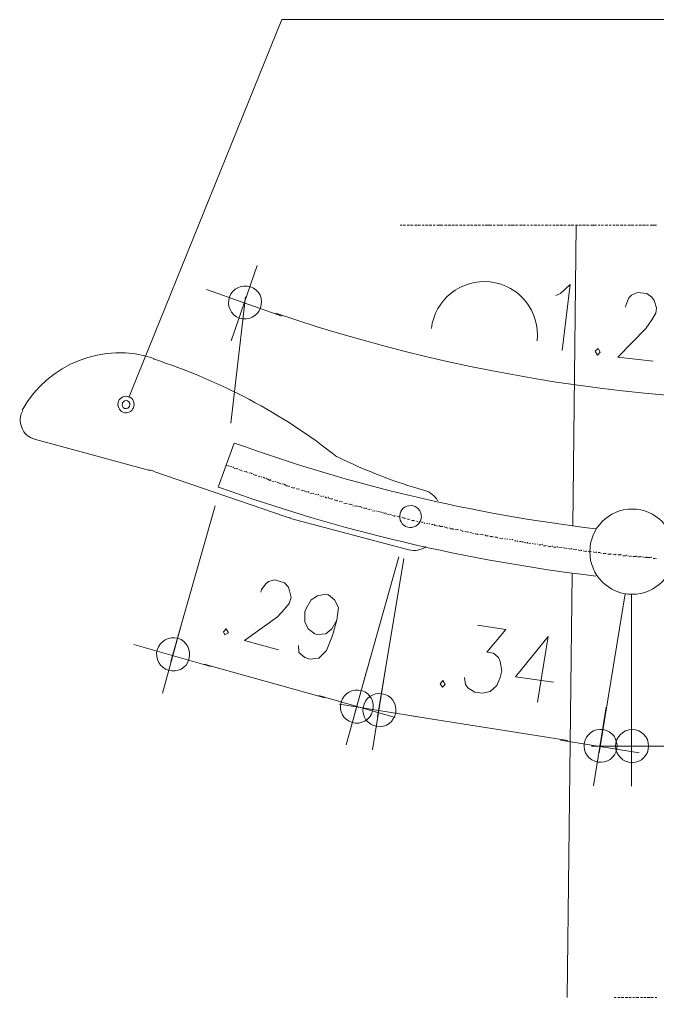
# Model space of a CAD drawing. Header units: millimetres. Extents: x 2928 to 3112, y 1220 to 1280.
# Drawn here: x 3033.287 to 3035.206, y 1261.775 to 1264.716 of the extents above; entities that cross this region are included whole.
import ezdxf

# ---------------------------------------------------------------- set-up
doc = ezdxf.new("R2010")
doc.units = ezdxf.units.MM

msp = doc.modelspace()

# ---------------------------------------------------------------- linework, layer by layer
at = {"color": 253, "linetype": 'Continuous', "lineweight": 5, "true_color": 0x9a9a9a}
for points in [[(3033.6163, 1263.57974), (3033.62623, 1263.60455), (3034.07611, 1264.71603), (3037.657, 1264.71603)], [(3033.92229, 1263.502), (3033.96695, 1263.88242), (3033.96695, 1263.88242)], [(3033.87598, 1263.2539), (3033.74201, 1262.78582), (3033.74201, 1262.78582)], [(3034.42841, 1263.10008), (3034.29609, 1262.63035), (3034.29609, 1262.63035)], [(3034.4433, 1263.09512), (3034.36391, 1262.61877), (3034.36391, 1262.61877)], [(3035.1082, 1262.98926), (3035.03046, 1262.51126), (3035.03046, 1262.51126)], [(3035.12805, 1262.98761), (3035.12805, 1262.51126), (3035.12805, 1262.51126)], [(3034.20512, 1262.67666), (3033.8429, 1262.77755), (3033.8429, 1262.77755)], [(3034.46645, 1262.62208), (3034.93619, 1262.54765), (3034.93619, 1262.54765)]]:
    msp.add_lwpolyline(points, dxfattribs=at)
at = {"color": 252, "linetype": 'Continuous', "lineweight": 13, "true_color": 0x989898}
for points in [[(3034.43172, 1264.09744), (3034.43668, 1264.09744), (3034.43668, 1264.09744)], [(3034.43999, 1264.09744), (3034.44826, 1264.09744), (3034.44826, 1264.09744)], [(3034.45322, 1264.09744), (3034.45984, 1264.09744), (3034.45984, 1264.09744)], [(3034.46315, 1264.09744), (3034.46976, 1264.09744), (3034.46976, 1264.09744)], [(3034.47472, 1264.09744), (3034.48299, 1264.09744), (3034.48299, 1264.09744)], [(3034.48465, 1264.09744), (3034.49292, 1264.09744), (3034.49292, 1264.09744)], [(3034.49788, 1264.09744), (3034.5045, 1264.09744), (3034.5045, 1264.09744)], [(3034.5078, 1264.09744), (3034.51607, 1264.09744), (3034.51607, 1264.09744)], [(3034.51938, 1264.09744), (3034.52765, 1264.09744), (3034.52765, 1264.09744)], [(3034.53096, 1264.09744), (3034.53758, 1264.09744), (3034.53758, 1264.09744)], [(3034.54254, 1264.09744), (3034.55081, 1264.09744), (3034.55081, 1264.09744)], [(3034.55246, 1264.09744), (3034.56073, 1264.09744), (3034.56073, 1264.09744)], [(3034.56569, 1264.09744), (3034.57231, 1264.09744), (3034.57231, 1264.09744)], [(3034.57562, 1264.09744), (3034.58389, 1264.09744), (3034.58389, 1264.09744)], [(3034.58719, 1264.09744), (3034.59546, 1264.09744), (3034.59546, 1264.09744)], [(3034.59877, 1264.09744), (3034.60539, 1264.09744), (3034.60539, 1264.09744)], [(3034.61035, 1264.09744), (3034.61697, 1264.09744), (3034.61697, 1264.09744)], [(3034.62027, 1264.09744), (3034.62854, 1264.09744), (3034.62854, 1264.09744)], [(3034.63351, 1264.09744), (3034.64012, 1264.09744), (3034.64012, 1264.09744)], [(3034.64343, 1264.09744), (3034.65005, 1264.09744), (3034.65005, 1264.09744)], [(3034.65501, 1264.09744), (3034.66328, 1264.09744), (3034.66328, 1264.09744)], [(3034.66659, 1264.09744), (3034.6732, 1264.09744), (3034.6732, 1264.09744)], [(3034.67816, 1264.09744), (3034.68478, 1264.09744), (3034.68478, 1264.09744)], [(3034.68809, 1264.09744), (3034.69636, 1264.09744), (3034.69636, 1264.09744)], [(3034.69801, 1264.09744), (3034.70794, 1264.09744), (3034.70794, 1264.09744)], [(3034.71124, 1264.09744), (3034.71786, 1264.09744), (3034.71786, 1264.09744)], [(3034.72282, 1264.09744), (3034.73109, 1264.09744), (3034.73109, 1264.09744)], [(3034.73275, 1264.09744), (3034.74102, 1264.09744), (3034.74102, 1264.09744)], [(3034.74598, 1264.09744), (3034.75094, 1264.09744), (3034.75094, 1264.09744)], [(3034.7559, 1264.09744), (3034.76417, 1264.09744), (3034.76417, 1264.09744)], [(3034.76583, 1264.09744), (3034.77575, 1264.09744), (3034.77575, 1264.09744)], [(3034.77906, 1264.09744), (3034.78567, 1264.09744), (3034.78567, 1264.09744)], [(3034.79064, 1264.09744), (3034.79891, 1264.09744), (3034.79891, 1264.09744)], [(3034.80056, 1264.09744), (3034.80883, 1264.09744), (3034.80883, 1264.09744)], [(3034.81379, 1264.09744), (3034.81875, 1264.09744), (3034.81875, 1264.09744)], [(3034.82372, 1264.09744), (3034.83033, 1264.09744), (3034.83033, 1264.09744)], [(3034.83364, 1264.09744), (3034.84356, 1264.09744), (3034.84356, 1264.09744)], [(3034.84687, 1264.09744), (3034.85349, 1264.09744), (3034.85349, 1264.09744)], [(3034.85679, 1264.09744), (3034.86341, 1264.09744), (3034.86341, 1264.09744)], [(3034.86837, 1264.09744), (3034.87664, 1264.09744), (3034.87664, 1264.09744)], [(3034.8816, 1264.09744), (3034.88657, 1264.09744), (3034.88657, 1264.09744)], [(3034.89153, 1264.09744), (3034.89814, 1264.09744), (3034.89814, 1264.09744)], [(3034.90145, 1264.09744), (3034.90972, 1264.09744), (3034.90972, 1264.09744)], [(3034.91303, 1264.09744), (3034.9213, 1264.09744), (3034.9213, 1264.09744)], [(3034.92461, 1264.09744), (3034.93122, 1264.09744), (3034.93122, 1264.09744)], [(3034.93619, 1264.09744), (3034.94446, 1264.09744), (3034.94446, 1264.09744)], [(3034.94611, 1264.09744), (3034.95438, 1264.09744), (3034.95438, 1264.09744)], [(3034.95934, 1264.09744), (3034.96596, 1264.09744), (3034.96596, 1264.09744)], [(3034.96927, 1264.09744), (3034.97754, 1264.09744), (3034.97754, 1264.09744)], [(3034.98084, 1264.09744), (3034.98911, 1264.09744), (3034.98911, 1264.09744)], [(3034.99242, 1264.09744), (3034.99904, 1264.09744), (3034.99904, 1264.09744)], [(3035.004, 1264.09744), (3035.01227, 1264.09744), (3035.01227, 1264.09744)], [(3035.01392, 1264.09744), (3035.02219, 1264.09744), (3035.02219, 1264.09744)], [(3035.02716, 1264.09744), (3035.03377, 1264.09744), (3035.03377, 1264.09744)], [(3035.03708, 1264.09744), (3035.0437, 1264.09744), (3035.0437, 1264.09744)], [(3035.04866, 1264.09744), (3035.05693, 1264.09744), (3035.05693, 1264.09744)], [(3035.06024, 1264.09744), (3035.06685, 1264.09744), (3035.06685, 1264.09744)], [(3035.07181, 1264.09744), (3035.07843, 1264.09744), (3035.07843, 1264.09744)], [(3035.08174, 1264.09744), (3035.09001, 1264.09744), (3035.09001, 1264.09744)], [(3035.09332, 1264.09744), (3035.10159, 1264.09744), (3035.10159, 1264.09744)], [(3035.10489, 1264.09744), (3035.11151, 1264.09744), (3035.11151, 1264.09744)], [(3035.11647, 1264.09744), (3035.12474, 1264.09744), (3035.12474, 1264.09744)], [(3035.1264, 1264.09744), (3035.13467, 1264.09744), (3035.13467, 1264.09744)], [(3035.13963, 1264.09744), (3035.14624, 1264.09744), (3035.14624, 1264.09744)], [(3035.14955, 1264.09744), (3035.15782, 1264.09744), (3035.15782, 1264.09744)], [(3035.16113, 1264.09744), (3035.1694, 1264.09744), (3035.1694, 1264.09744)], [(3035.17271, 1264.09744), (3035.17932, 1264.09744), (3035.17932, 1264.09744)], [(3035.18428, 1264.09744), (3035.19255, 1264.09744), (3035.19255, 1264.09744)], [(3035.19421, 1264.09744), (3035.20248, 1264.09744), (3035.20248, 1264.09744)], [(3033.90906, 1263.37464), (3033.91071, 1263.37464), (3033.91071, 1263.37464)], [(3033.91568, 1263.37299), (3033.91402, 1263.37464), (3033.91402, 1263.37464)], [(3033.91898, 1263.37299), (3033.9256, 1263.37133), (3033.9256, 1263.37133)], [(3033.93056, 1263.36803), (3033.92891, 1263.37133), (3033.92891, 1263.37133)], [(3033.93222, 1263.36637), (3033.94049, 1263.36472), (3033.94049, 1263.36472)], [(3033.94379, 1263.36472), (3033.94049, 1263.36637), (3033.94049, 1263.36637)], [(3033.9471, 1263.36306), (3033.95372, 1263.35976), (3033.95372, 1263.35976)], [(3033.95703, 1263.3581), (3033.95537, 1263.35976), (3033.95537, 1263.35976)], [(3033.96199, 1263.3581), (3033.9686, 1263.35645), (3033.9686, 1263.35645)], [(3033.97191, 1263.35314), (3033.97026, 1263.35645), (3033.97026, 1263.35645)], [(3033.97687, 1263.35314), (3033.98349, 1263.35149), (3033.98349, 1263.35149)], [(3033.9868, 1263.34983), (3033.98514, 1263.35149), (3033.98514, 1263.35149)], [(3033.99011, 1263.34818), (3033.99838, 1263.34487), (3033.99838, 1263.34487)], [(3034.00003, 1263.34487), (3033.99838, 1263.34652), (3033.99838, 1263.34652)], [(3034.00499, 1263.34322), (3034.00995, 1263.34156), (3034.00995, 1263.34156)], [(3034.01491, 1263.33991), (3034.01326, 1263.34156), (3034.01326, 1263.34156)], [(3034.01988, 1263.33991), (3034.02484, 1263.3366), (3034.02484, 1263.3366)], [(3034.0298, 1263.33495), (3034.02815, 1263.3366), (3034.02815, 1263.3366)], [(3034.03145, 1263.33495), (3034.03972, 1263.32999), (3034.03972, 1263.32999)], [(3034.04303, 1263.32999), (3034.04138, 1263.33329), (3034.04138, 1263.33329)], [(3034.04634, 1263.32833), (3034.05296, 1263.32668), (3034.05296, 1263.32668)], [(3034.05792, 1263.32668), (3034.05626, 1263.32833), (3034.05626, 1263.32833)], [(3034.06123, 1263.32502), (3034.06784, 1263.32172), (3034.06784, 1263.32172)], [(3034.0728, 1263.32006), (3034.0695, 1263.32172), (3034.0695, 1263.32172)], [(3034.07611, 1263.32006), (3034.08273, 1263.31841), (3034.08273, 1263.31841)], [(3034.08769, 1263.3151), (3034.08438, 1263.31841), (3034.08438, 1263.31841)], [(3034.08934, 1263.31345), (3034.09265, 1263.31345), (3034.09761, 1263.31179)], [(3034.09927, 1263.31179), (3034.09761, 1263.31345), (3034.09761, 1263.31345)], [(3034.10423, 1263.31014), (3034.11085, 1263.30683), (3034.11085, 1263.30683)], [(3034.11415, 1263.30683), (3034.1125, 1263.30848), (3034.1125, 1263.30848)], [(3034.11912, 1263.30518), (3034.12573, 1263.30352), (3034.12573, 1263.30352)], [(3034.12904, 1263.30352), (3034.12739, 1263.30518), (3034.12739, 1263.30518)], [(3034.134, 1263.30021), (3034.14062, 1263.29856), (3034.14062, 1263.29856)], [(3034.14393, 1263.29856), (3034.14227, 1263.30021), (3034.14227, 1263.30021)], [(3034.14558, 1263.29691), (3034.1555, 1263.29525), (3034.1555, 1263.29525)], [(3034.15716, 1263.29525), (3034.1555, 1263.29691), (3034.1555, 1263.29691)], [(3034.16047, 1263.29194), (3034.16874, 1263.29029), (3034.16874, 1263.29029)], [(3034.17204, 1263.29029), (3034.17039, 1263.29194), (3034.17039, 1263.29194)], [(3034.17535, 1263.28864), (3034.18197, 1263.28698), (3034.18197, 1263.28698)], [(3034.18693, 1263.28698), (3034.18528, 1263.28864), (3034.18528, 1263.28864)], [(3034.19024, 1263.28367), (3034.19685, 1263.28202), (3034.19685, 1263.28202)], [(3034.20182, 1263.28202), (3034.20016, 1263.28367), (3034.20016, 1263.28367)], [(3034.20512, 1263.28037), (3034.21174, 1263.27706), (3034.21174, 1263.27706)], [(3034.2167, 1263.27706), (3034.21505, 1263.28037), (3034.21505, 1263.28037)], [(3034.21836, 1263.2754), (3034.22663, 1263.27375), (3034.22663, 1263.27375)], [(3034.22828, 1263.27375), (3034.22663, 1263.2754), (3034.22663, 1263.2754)], [(3034.23324, 1263.2721), (3034.24151, 1263.26879), (3034.24151, 1263.26879)], [(3034.24317, 1263.26879), (3034.24151, 1263.27044), (3034.24151, 1263.27044)], [(3034.24813, 1263.26713), (3034.25474, 1263.26548), (3034.25474, 1263.26548)], [(3034.25805, 1263.26548), (3034.2564, 1263.26713), (3034.2564, 1263.26713)], [(3034.26301, 1263.26217), (3034.26963, 1263.26052), (3034.26963, 1263.26052)], [(3034.27294, 1263.26052), (3034.27128, 1263.26217), (3034.27128, 1263.26217)], [(3034.2779, 1263.25886), (3034.27955, 1263.25886), (3034.28451, 1263.25721)], [(3034.28782, 1263.25721), (3034.28617, 1263.25886), (3034.28617, 1263.25886)], [(3034.28948, 1263.2539), (3034.2994, 1263.25225), (3034.2994, 1263.25225)], [(3034.30271, 1263.25225), (3034.30105, 1263.2539), (3034.30105, 1263.2539)], [(3034.30436, 1263.25225), (3034.31429, 1263.25059), (3034.31429, 1263.25059)], [(3034.31594, 1263.24729), (3034.31429, 1263.25059), (3034.31429, 1263.25059)], [(3034.31925, 1263.24729), (3034.32752, 1263.24563), (3034.32752, 1263.24563)], [(3034.33083, 1263.24563), (3034.32917, 1263.24729), (3034.32917, 1263.24729)], [(3034.33413, 1263.24398), (3034.34075, 1263.24232), (3034.34075, 1263.24232)], [(3034.34571, 1263.24232), (3034.34406, 1263.24398), (3034.34406, 1263.24398)], [(3034.34902, 1263.23902), (3034.35564, 1263.23736), (3034.35564, 1263.23736)], [(3034.3606, 1263.23736), (3034.35894, 1263.23902), (3034.35894, 1263.23902)], [(3034.36391, 1263.23736), (3034.37052, 1263.23571), (3034.37052, 1263.23571)], [(3034.37548, 1263.23405), (3034.37383, 1263.23571), (3034.37383, 1263.23571)], [(3034.37879, 1263.23405), (3034.38541, 1263.23075), (3034.38541, 1263.23075)], [(3034.39037, 1263.23075), (3034.38706, 1263.2324), (3034.38706, 1263.2324)], [(3034.39202, 1263.22909), (3034.40029, 1263.22744), (3034.40029, 1263.22744)], [(3034.40526, 1263.22744), (3034.40195, 1263.22909), (3034.40195, 1263.22909)], [(3034.40691, 1263.22413), (3034.41518, 1263.22248), (3034.41518, 1263.22248)], [(3034.41683, 1263.22248), (3034.41518, 1263.22413), (3034.41518, 1263.22413)], [(3034.4218, 1263.22248), (3034.43007, 1263.22082), (3034.43007, 1263.22082)], [(3034.43172, 1263.21917), (3034.43007, 1263.22082), (3034.43007, 1263.22082)], [(3034.43668, 1263.21917), (3034.44495, 1263.21586), (3034.44495, 1263.21586)], [(3034.44661, 1263.21586), (3034.44495, 1263.21751), (3034.44495, 1263.21751)], [(3034.45157, 1263.21421), (3034.45818, 1263.21255), (3034.45818, 1263.21255)], [(3034.46149, 1263.21255), (3034.45984, 1263.21421), (3034.45984, 1263.21421)], [(3034.46645, 1263.20924), (3034.46811, 1263.20924), (3034.47307, 1263.20924)], [(3034.47638, 1263.20759), (3034.47472, 1263.20924), (3034.47472, 1263.20924)], [(3034.48134, 1263.20759), (3034.4863, 1263.20594), (3034.4863, 1263.20594)], [(3034.49126, 1263.20594), (3034.48961, 1263.20759), (3034.48961, 1263.20759)], [(3034.49623, 1263.20428), (3034.50119, 1263.20428), (3034.50119, 1263.20428)], [(3034.50615, 1263.20097), (3034.5045, 1263.20263), (3034.5045, 1263.20263)], [(3034.51111, 1263.20097), (3034.51607, 1263.19932), (3034.51607, 1263.19932)], [(3034.52104, 1263.19932), (3034.51938, 1263.20097), (3034.51938, 1263.20097)], [(3034.526, 1263.19767), (3034.53096, 1263.19767), (3034.53096, 1263.19767)], [(3034.53592, 1263.19436), (3034.53427, 1263.19767), (3034.53427, 1263.19767)], [(3034.53758, 1263.19436), (3034.54585, 1263.1927), (3034.54585, 1263.1927)], [(3034.55081, 1263.1927), (3034.54915, 1263.19436), (3034.54915, 1263.19436)], [(3034.55246, 1263.19105), (3034.56073, 1263.19105), (3034.56073, 1263.19105)], [(3034.56569, 1263.1894), (3034.56404, 1263.19105), (3034.56404, 1263.19105)], [(3034.56735, 1263.1894), (3034.57562, 1263.18609), (3034.57562, 1263.18609)], [(3034.58058, 1263.18609), (3034.57892, 1263.18774), (3034.57892, 1263.18774)], [(3034.58223, 1263.18443), (3034.5905, 1263.18443), (3034.5905, 1263.18443)], [(3034.59216, 1263.18278), (3034.5905, 1263.18443), (3034.5905, 1263.18443)], [(3034.59712, 1263.18278), (3034.60539, 1263.18113), (3034.60539, 1263.18113)], [(3034.60704, 1263.18113), (3034.60539, 1263.18278), (3034.60539, 1263.18278)], [(3034.612, 1263.18113), (3034.62027, 1263.17782), (3034.62027, 1263.17782)], [(3034.62193, 1263.17616), (3034.62027, 1263.17782), (3034.62027, 1263.17782)], [(3034.62689, 1263.17616), (3034.63516, 1263.17451), (3034.63516, 1263.17451)], [(3034.63681, 1263.17451), (3034.63516, 1263.17616), (3034.63516, 1263.17616)], [(3034.64178, 1263.17451), (3034.64839, 1263.1712), (3034.64839, 1263.1712)], [(3034.6517, 1263.16955), (3034.65005, 1263.1712), (3034.65005, 1263.1712)], [(3034.65666, 1263.16955), (3034.65997, 1263.16955), (3034.66328, 1263.16789)], [(3034.66659, 1263.16789), (3034.66493, 1263.16955), (3034.66493, 1263.16955)], [(3034.67155, 1263.16789), (3034.67816, 1263.16624), (3034.67816, 1263.16624)], [(3034.68147, 1263.16624), (3034.67982, 1263.16789), (3034.67982, 1263.16789)], [(3034.68643, 1263.16624), (3034.69305, 1263.16293), (3034.69305, 1263.16293)], [(3034.69636, 1263.16293), (3034.6947, 1263.16459), (3034.6947, 1263.16459)], [(3034.70132, 1263.16128), (3034.70794, 1263.16128), (3034.70794, 1263.16128)], [(3034.71124, 1263.15962), (3034.70959, 1263.16128), (3034.70959, 1263.16128)], [(3034.71621, 1263.15962), (3034.72282, 1263.15962), (3034.72282, 1263.15962)], [(3034.72613, 1263.15632), (3034.72448, 1263.15962), (3034.72448, 1263.15962)], [(3034.73109, 1263.15632), (3034.73771, 1263.15466), (3034.73771, 1263.15466)], [(3034.74102, 1263.15466), (3034.73936, 1263.15632), (3034.73936, 1263.15632)], [(3034.74598, 1263.15466), (3034.75094, 1263.15301), (3034.75094, 1263.15301)], [(3034.7559, 1263.15301), (3034.75425, 1263.15466), (3034.75425, 1263.15466)], [(3034.76086, 1263.15301), (3034.76583, 1263.15135), (3034.76583, 1263.15135)], [(3034.77079, 1263.15135), (3034.76913, 1263.15301), (3034.76913, 1263.15301)], [(3034.77575, 1263.14805), (3034.78071, 1263.14805), (3034.78071, 1263.14805)], [(3034.78567, 1263.14639), (3034.78402, 1263.14805), (3034.78402, 1263.14805)], [(3034.79064, 1263.14639), (3034.7956, 1263.14639), (3034.7956, 1263.14639)], [(3034.80056, 1263.14474), (3034.79891, 1263.14639), (3034.79891, 1263.14639)], [(3034.80387, 1263.14474), (3034.81048, 1263.14143), (3034.81048, 1263.14143)], [(3034.81545, 1263.14143), (3034.81379, 1263.14474), (3034.81379, 1263.14474)], [(3034.81875, 1263.14143), (3034.82537, 1263.13978), (3034.82537, 1263.13978)], [(3034.83033, 1263.13978), (3034.82868, 1263.14143), (3034.82868, 1263.14143)], [(3034.83364, 1263.13978), (3034.84026, 1263.13812), (3034.84026, 1263.13812)], [(3034.84522, 1263.13812), (3034.84356, 1263.13978), (3034.84356, 1263.13978)], [(3034.84853, 1263.13647), (3034.85183, 1263.13647), (3034.85514, 1263.13647)], [(3034.8601, 1263.13647), (3034.85845, 1263.13812), (3034.85845, 1263.13812)], [(3034.86341, 1263.13316), (3034.87003, 1263.13316), (3034.87003, 1263.13316)], [(3034.87499, 1263.13316), (3034.87333, 1263.13481), (3034.87333, 1263.13481)], [(3034.8783, 1263.13151), (3034.88491, 1263.13151), (3034.88491, 1263.13151)], [(3034.88987, 1263.13151), (3034.88822, 1263.13316), (3034.88822, 1263.13316)], [(3034.89318, 1263.12985), (3034.8998, 1263.12985), (3034.8998, 1263.12985)], [(3034.90476, 1263.12985), (3034.90311, 1263.13151), (3034.90311, 1263.13151)], [(3034.90807, 1263.12985), (3034.91468, 1263.1282), (3034.91468, 1263.1282)], [(3034.91965, 1263.1282), (3034.91634, 1263.12985), (3034.91634, 1263.12985)], [(3034.92295, 1263.1282), (3034.92957, 1263.12489), (3034.92957, 1263.12489)], [(3034.93453, 1263.12489), (3034.93122, 1263.12654), (3034.93122, 1263.12654)], [(3034.93784, 1263.12489), (3034.94446, 1263.12324), (3034.94446, 1263.12324)], [(3034.94942, 1263.12324), (3034.94611, 1263.12489), (3034.94611, 1263.12489)], [(3034.95273, 1263.12324), (3034.95934, 1263.12158), (3034.95934, 1263.12158)], [(3034.96265, 1263.12158), (3034.961, 1263.12324), (3034.961, 1263.12324)], [(3034.96761, 1263.12158), (3034.97423, 1263.11827), (3034.97423, 1263.11827)], [(3034.97754, 1263.11827), (3034.97588, 1263.12158), (3034.97588, 1263.12158)], [(3034.9825, 1263.11827), (3034.98911, 1263.11662), (3034.98911, 1263.11662)], [(3034.99242, 1263.11662), (3034.99077, 1263.11827), (3034.99077, 1263.11827)], [(3034.99738, 1263.11662), (3035.004, 1263.11497), (3035.004, 1263.11497)], [(3035.00731, 1263.11497), (3035.00565, 1263.11662), (3035.00565, 1263.11662)], [(3035.01227, 1263.11497), (3035.01889, 1263.11331), (3035.01889, 1263.11331)], [(3035.02219, 1263.11331), (3035.02054, 1263.11497), (3035.02054, 1263.11497)], [(3035.02716, 1263.11331), (3035.03377, 1263.11331), (3035.03377, 1263.11331)], [(3035.03708, 1263.11), (3035.03543, 1263.11166), (3035.03543, 1263.11166)], [(3035.04204, 1263.11), (3035.04535, 1263.11), (3035.05031, 1263.11)], [(3035.05197, 1263.11), (3035.05031, 1263.11166), (3035.05031, 1263.11166)], [(3035.05693, 1263.10835), (3035.0652, 1263.10835), (3035.0652, 1263.10835)], [(3035.06685, 1263.10835), (3035.0652, 1263.11), (3035.0652, 1263.11)], [(3035.07181, 1263.10835), (3035.08008, 1263.1067), (3035.08008, 1263.1067)], [(3035.08174, 1263.1067), (3035.08008, 1263.10835), (3035.08008, 1263.10835)], [(3035.0867, 1263.1067), (3035.09497, 1263.1067), (3035.09497, 1263.1067)], [(3035.09662, 1263.1067), (3035.09497, 1263.10835), (3035.09497, 1263.10835)], [(3035.10159, 1263.10339), (3035.10986, 1263.10339), (3035.10986, 1263.10339)], [(3035.11316, 1263.10339), (3035.11151, 1263.1067), (3035.11151, 1263.1067)], [(3035.11647, 1263.10339), (3035.12474, 1263.10173), (3035.12474, 1263.10173)], [(3035.12805, 1263.10173), (3035.1264, 1263.10339), (3035.1264, 1263.10339)], [(3035.13136, 1263.10173), (3035.13963, 1263.10173), (3035.13963, 1263.10173)], [(3035.14293, 1263.10173), (3035.14128, 1263.10339), (3035.14128, 1263.10339)], [(3035.14624, 1263.10008), (3035.15451, 1263.10008), (3035.15451, 1263.10008)], [(3035.15782, 1263.10008), (3035.15617, 1263.10173), (3035.15617, 1263.10173)], [(3035.16113, 1263.10008), (3035.1694, 1263.09843), (3035.1694, 1263.09843)], [(3035.17271, 1263.09843), (3035.17105, 1263.10008), (3035.17105, 1263.10008)], [(3035.18759, 1263.09843), (3035.18594, 1263.10008), (3035.18594, 1263.10008)], [(3035.17436, 1263.09843), (3035.18428, 1263.09843), (3035.18428, 1263.09843)], [(3035.19255, 1263.09512), (3035.19917, 1263.09512), (3035.19917, 1263.09512)], [(3035.20248, 1263.09512), (3035.20082, 1263.09677), (3035.20082, 1263.09677)], [(3035.07512, 1261.77524), (3035.08174, 1261.77524), (3035.08174, 1261.77524)], [(3035.0867, 1261.77524), (3035.09332, 1261.77524), (3035.09332, 1261.77524)], [(3035.09662, 1261.77524), (3035.10489, 1261.77524), (3035.10489, 1261.77524)], [(3035.1082, 1261.77524), (3035.11647, 1261.77524), (3035.11647, 1261.77524)], [(3035.11978, 1261.77524), (3035.1264, 1261.77524), (3035.1264, 1261.77524)], [(3035.13136, 1261.77524), (3035.13632, 1261.77524), (3035.13632, 1261.77524)], [(3035.14128, 1261.77524), (3035.14955, 1261.77524), (3035.14955, 1261.77524)], [(3035.15451, 1261.77524), (3035.16113, 1261.77524), (3035.16113, 1261.77524)], [(3035.16444, 1261.77524), (3035.17105, 1261.77524), (3035.17105, 1261.77524)], [(3035.17436, 1261.77524), (3035.18428, 1261.77524), (3035.18428, 1261.77524)], [(3035.18594, 1261.77524), (3035.19421, 1261.77524), (3035.19421, 1261.77524)], [(3035.19917, 1261.77524), (3035.20413, 1261.77524), (3035.20413, 1261.77524)]]:
    msp.add_lwpolyline(points, dxfattribs=at)
at = {"color": 7, "linetype": 'Continuous', "lineweight": 5, "true_color": 0x000007}
for points in [[(3034.961, 1264.09744), (3034.95107, 1263.1927), (3034.95107, 1263.1927)], [(3033.33182, 1263.45403), (3033.67916, 1263.35976), (3033.67916, 1263.35976)], [(3033.93222, 1263.44246), (3033.88425, 1263.31014), (3033.88425, 1263.31014)], [(3033.69073, 1263.35645), (3034.08934, 1263.22082), (3034.08934, 1263.22082)], [(3034.10258, 1263.21586), (3034.45818, 1263.12158), (3034.45818, 1263.12158)], [(3034.94942, 1263.05046), (3034.93453, 1261.77524), (3034.93453, 1261.77524)]]:
    msp.add_lwpolyline(points, dxfattribs=at)
at = {"color": 7, "linetype": 'Continuous', "lineweight": 20, "true_color": 0x000007}
for points in [[(3033.92395, 1263.7501), (3034.00168, 1263.97669), (3034.00168, 1263.97669)], [(3034.07611, 1263.82453), (3033.84952, 1263.90392), (3033.84952, 1263.90392)], [(3034.8998, 1263.88573), (3034.91468, 1263.89234), (3034.9428, 1263.9188), (3034.91965, 1263.72033)], [(3035.10986, 1263.85099), (3035.11151, 1263.85926), (3035.11978, 1263.87911), (3035.12805, 1263.88738), (3035.14624, 1263.89565), (3035.17436, 1263.89234), (3035.18925, 1263.88076), (3035.19586, 1263.87084), (3035.20248, 1263.84934), (3035.20082, 1263.8328), (3035.18925, 1263.81295), (3035.17105, 1263.78649), (3035.0867, 1263.70048), (3035.19255, 1263.6889)], [(3034.01326, 1262.99423), (3034.01491, 1263.0025), (3034.02815, 1263.01904), (3034.03642, 1263.02565), (3034.05461, 1263.03061), (3034.08438, 1263.02234), (3034.09596, 1263.00911), (3034.09927, 1262.99753), (3034.10423, 1262.97769), (3034.09761, 1262.95949), (3034.08438, 1262.94295), (3034.06288, 1262.9198), (3033.96364, 1262.84867), (3034.06619, 1262.82056)], [(3034.24151, 1262.90987), (3034.22663, 1262.88341), (3034.20843, 1262.86852), (3034.18197, 1262.86687), (3034.17535, 1262.86852), (3034.1555, 1262.88341), (3034.14558, 1262.90491), (3034.14558, 1262.93468), (3034.14889, 1262.94461), (3034.16377, 1262.97107), (3034.18362, 1262.98265), (3034.20843, 1262.98761), (3034.2167, 1262.98596), (3034.2349, 1262.97107), (3034.24647, 1262.94791), (3034.24151, 1262.90987), (3034.22828, 1262.86356), (3034.21009, 1262.8189), (3034.18693, 1262.79575), (3034.16047, 1262.79244), (3034.14558, 1262.7974), (3034.12739, 1262.81229), (3034.12573, 1262.83379)], [(3033.7172, 1262.68989), (3033.78005, 1262.9198), (3033.78005, 1262.9198)], [(3034.66493, 1262.89499), (3034.74929, 1262.88175), (3034.69305, 1262.81394), (3034.7129, 1262.81063), (3034.72778, 1262.7974), (3034.73275, 1262.78582), (3034.73771, 1262.75771), (3034.73275, 1262.73786), (3034.72282, 1262.71305), (3034.70297, 1262.69485), (3034.67982, 1262.68989), (3034.65666, 1262.6932), (3034.63516, 1262.70643), (3034.62854, 1262.71636), (3034.62524, 1262.73786)], [(3033.86275, 1262.77094), (3033.63119, 1262.8371), (3033.63119, 1262.8371)], [(3034.84522, 1262.66343), (3034.87664, 1262.86025), (3034.77906, 1262.73951), (3034.89318, 1262.72297)], [(3034.33413, 1262.76598), (3034.26963, 1262.53442), (3034.26963, 1262.53442)], [(3034.34902, 1262.51953), (3034.38706, 1262.75771), (3034.38706, 1262.75771)], [(3034.18693, 1262.68328), (3034.41683, 1262.61712), (3034.41683, 1262.61712)], [(3034.4863, 1262.61877), (3034.24978, 1262.65681), (3034.24978, 1262.65681)], [(3035.05197, 1262.64854), (3035.01392, 1262.41202), (3035.01392, 1262.41202)], [(3035.12805, 1262.41037), (3035.12805, 1262.65185), (3035.12805, 1262.65185)], [(3034.91468, 1262.5493), (3035.1512, 1262.51126), (3035.1512, 1262.51126)], [(3035.24714, 1262.53111), (3035.00731, 1262.53111), (3035.00731, 1262.53111)]]:
    msp.add_lwpolyline(points, dxfattribs=at)
for points in [[(3035.02716, 1263.72694), (3035.01889, 1263.71867), (3035.0255, 1263.70709), (3035.03377, 1263.71536)], [(3033.90906, 1262.88341), (3033.90079, 1262.87514), (3033.9041, 1262.86521), (3033.91568, 1262.87183)], [(3034.56073, 1262.72793), (3034.55246, 1262.71801), (3034.55908, 1262.70809), (3034.56735, 1262.71636)]]:
    msp.add_lwpolyline(points, close=True, dxfattribs=at)
for points, knots in [([(3034.84356, 1263.7501), (3034.85349, 1263.83776), (3034.79064, 1263.91715), (3034.70297, 1263.92707), (3034.70297, 1263.92707), (3034.61531, 1263.937), (3034.53592, 1263.87415), (3034.526, 1263.78649)], [0, 0, 0, 0, 0.125, 0.125, 0.125, 0.125001, 1, 1, 1, 1]), ([(3033.91898, 1263.88242), (3033.90906, 1263.85595), (3033.92229, 1263.82784), (3033.94876, 1263.81791), (3033.94876, 1263.81791), (3033.97522, 1263.80964), (3034.00334, 1263.82287), (3034.01161, 1263.84934), (3034.01161, 1263.84934), (3034.02153, 1263.87415), (3034.0083, 1263.90392), (3033.98184, 1263.91219), (3033.98184, 1263.91219), (3033.95537, 1263.92046), (3033.92725, 1263.90723), (3033.91898, 1263.88242)], [0, 0, 0, 0, 0.0625, 0.0625, 0.0625, 0.062501, 0.125, 0.125, 0.125, 0.125001, 0.1875, 0.1875, 0.1875, 0.187501, 1, 1, 1, 1]), ([(3033.70066, 1262.82056), (3033.69404, 1262.79409), (3033.70893, 1262.76598), (3033.73539, 1262.75936), (3033.73539, 1262.75936), (3033.76185, 1262.75109), (3033.78997, 1262.76598), (3033.79659, 1262.79244), (3033.79659, 1262.79244), (3033.80486, 1262.8189), (3033.78997, 1262.84702), (3033.76351, 1262.85529), (3033.76351, 1262.85529), (3033.73704, 1262.86191), (3033.70893, 1262.84702), (3033.70066, 1262.82056)], [0, 0, 0, 0, 0.0625, 0.0625, 0.0625, 0.062501, 0.125, 0.125, 0.125, 0.125001, 0.1875, 0.1875, 0.1875, 0.187501, 1, 1, 1, 1]), ([(3034.34902, 1262.63696), (3034.35729, 1262.66343), (3034.3424, 1262.68989), (3034.31594, 1262.69816), (3034.31594, 1262.69816), (3034.28948, 1262.70478), (3034.26136, 1262.68989), (3034.25474, 1262.66343), (3034.25474, 1262.66343), (3034.24647, 1262.63696), (3034.26136, 1262.60885), (3034.28782, 1262.60223), (3034.28782, 1262.60223), (3034.31429, 1262.59396), (3034.3424, 1262.6105), (3034.34902, 1262.63696)], [0, 0, 0, 0, 0.0625, 0.0625, 0.0625, 0.062501, 0.125, 0.125, 0.125, 0.125001, 0.1875, 0.1875, 0.1875, 0.187501, 1, 1, 1, 1]), ([(3034.3209, 1262.64689), (3034.31594, 1262.62042), (3034.33413, 1262.59396), (3034.36225, 1262.59065), (3034.36225, 1262.59065), (3034.38872, 1262.58569), (3034.41353, 1262.60388), (3034.41849, 1262.632), (3034.41849, 1262.632), (3034.42345, 1262.65847), (3034.40526, 1262.68493), (3034.37714, 1262.68824), (3034.37714, 1262.68824), (3034.35067, 1262.6932), (3034.32421, 1262.67501), (3034.3209, 1262.64689)], [0, 0, 0, 0, 0.0625, 0.0625, 0.0625, 0.062501, 0.125, 0.125, 0.125, 0.125001, 0.1875, 0.1875, 0.1875, 0.187501, 1, 1, 1, 1]), ([(3035.08339, 1262.52284), (3035.08835, 1262.55096), (3035.07016, 1262.57577), (3035.04204, 1262.58073), (3035.04204, 1262.58073), (3035.01558, 1262.58569), (3034.98911, 1262.56584), (3034.98581, 1262.53938), (3034.98581, 1262.53938), (3034.98084, 1262.51291), (3034.99904, 1262.48645), (3035.02716, 1262.48314), (3035.02716, 1262.48314), (3035.05362, 1262.47818), (3035.07843, 1262.49637), (3035.08339, 1262.52284)], [0, 0, 0, 0, 0.0625, 0.0625, 0.0625, 0.062501, 0.125, 0.125, 0.125, 0.125001, 0.1875, 0.1875, 0.1875, 0.187501, 1, 1, 1, 1]), ([(3035.08008, 1262.53111), (3035.08008, 1262.50464), (3035.10159, 1262.48149), (3035.1297, 1262.48149), (3035.1297, 1262.48149), (3035.15782, 1262.48149), (3035.17932, 1262.50464), (3035.17932, 1262.53111), (3035.17932, 1262.53111), (3035.17932, 1262.55923), (3035.15782, 1262.58073), (3035.1297, 1262.58073), (3035.1297, 1262.58073), (3035.10159, 1262.58073), (3035.08008, 1262.55923), (3035.08008, 1262.53111)], [0, 0, 0, 0, 0.0625, 0.0625, 0.0625, 0.062501, 0.125, 0.125, 0.125, 0.125001, 0.1875, 0.1875, 0.1875, 0.187501, 1, 1, 1, 1])]:
    msp.add_open_spline(points, degree=3, knots=knots, dxfattribs=at)
at = {"color": 253, "linetype": 'Continuous', "lineweight": 5, "true_color": 0x9a9a9a}
msp.add_open_spline([(3034.05792, 1263.8328), (3034.73605, 1263.60289), (3035.45554, 1263.52019), (3036.16841, 1263.59297)], degree=3, dxfattribs=at)
at = {"color": 7, "linetype": 'Continuous', "lineweight": 5, "true_color": 0x000007}
for points in [[(3033.69239, 1263.69717), (3033.54022, 1263.74679), (3033.37317, 1263.68228), (3033.29543, 1263.5417)], [(3034.24151, 1263.40111), (3034.07777, 1263.53177), (3033.88921, 1263.63101), (3033.68908, 1263.69552)], [(3033.93387, 1263.44246), (3034.28451, 1263.3151), (3034.65005, 1263.22909), (3035.02054, 1263.18443)], [(3034.24317, 1263.40111), (3034.32752, 1263.35976), (3034.41518, 1263.32502), (3034.50615, 1263.30021)], [(3033.69073, 1263.3581), (3033.68743, 1263.35976), (3033.68246, 1263.36141), (3033.6775, 1263.36141)], [(3033.8859, 1263.31014), (3034.25144, 1263.17782), (3034.63351, 1263.0885), (3035.02054, 1263.04219)], [(3034.54419, 1263.26879), (3034.53592, 1263.28367), (3034.52269, 1263.29525), (3034.50615, 1263.30021)], [(3034.08934, 1263.22082), (3034.09265, 1263.21917), (3034.09761, 1263.21751), (3034.10258, 1263.21751)], [(3034.45818, 1263.12158), (3034.47638, 1263.11662), (3034.49457, 1263.11993), (3034.50946, 1263.13151)]]:
    msp.add_open_spline(points, degree=3, dxfattribs=at)
at = {"color": 253, "linetype": 'Continuous', "lineweight": 5, "true_color": 0x9a9a9a}
for points in [[(3033.59811, 1263.53508), (3033.61134, 1263.53012), (3033.62457, 1263.53673), (3033.62954, 1263.54831), (3033.62954, 1263.54831), (3033.6345, 1263.56154), (3033.62954, 1263.57643), (3033.6163, 1263.58139), (3033.6163, 1263.58139), (3033.60473, 1263.58635), (3033.58984, 1263.57974), (3033.58488, 1263.56816), (3033.58488, 1263.56816), (3033.57992, 1263.55493), (3033.58653, 1263.54004), (3033.59811, 1263.53508)], [(3033.60307, 1263.54666), (3033.60969, 1263.545), (3033.6163, 1263.54831), (3033.61796, 1263.55327), (3033.61796, 1263.55327), (3033.62127, 1263.55989), (3033.61796, 1263.56651), (3033.61134, 1263.56981), (3033.61134, 1263.56981), (3033.60638, 1263.57147), (3033.59976, 1263.56816), (3033.59646, 1263.5632), (3033.59646, 1263.5632), (3033.5948, 1263.55658), (3033.59646, 1263.54997), (3033.60307, 1263.54666)]]:
    msp.add_open_spline(points, degree=3, knots=[0, 0, 0, 0, 0.0625, 0.0625, 0.0625, 0.062501, 0.125, 0.125, 0.125, 0.125001, 0.1875, 0.1875, 0.1875, 0.187501, 1, 1, 1, 1], dxfattribs=at)
at = {"color": 7, "linetype": 'Continuous', "lineweight": 5, "true_color": 0x000007}
for points, knots in [([(3033.29708, 1263.54004), (3033.28716, 1263.52516), (3033.28716, 1263.50531), (3033.29378, 1263.48877), (3033.29378, 1263.48877), (3033.30039, 1263.47057), (3033.31528, 1263.459), (3033.33347, 1263.45403)], [0, 0, 0, 0, 0.125, 0.125, 0.125, 0.125001, 1, 1, 1, 1]), ([(3034.49457, 1263.21255), (3034.49953, 1263.23075), (3034.48796, 1263.24894), (3034.47142, 1263.2539), (3034.47142, 1263.2539), (3034.45322, 1263.25721), (3034.43503, 1263.24729), (3034.43172, 1263.23075)], [0, 0, 0, 0, 0.125, 0.125, 0.125, 0.125001, 1, 1, 1, 1]), ([(3034.43172, 1263.23075), (3034.42676, 1263.21255), (3034.43668, 1263.19436), (3034.45488, 1263.1894), (3034.45488, 1263.1894), (3034.47142, 1263.18443), (3034.48961, 1263.19601), (3034.49457, 1263.21255)], [0, 0, 0, 0, 0.125, 0.125, 0.125, 0.125001, 1, 1, 1, 1]), ([(3035.25706, 1263.11497), (3035.25706, 1263.18609), (3035.20082, 1263.24398), (3035.1297, 1263.24398), (3035.1297, 1263.24398), (3035.05858, 1263.24398), (3035.00235, 1263.18609), (3035.00235, 1263.11497), (3035.00235, 1263.11497), (3035.00235, 1263.0455), (3035.05858, 1262.98761), (3035.1297, 1262.98761), (3035.1297, 1262.98761), (3035.20082, 1262.98761), (3035.25706, 1263.0455), (3035.25706, 1263.11497)], [0, 0, 0, 0, 0.0625, 0.0625, 0.0625, 0.062501, 0.125, 0.125, 0.125, 0.125001, 0.1875, 0.1875, 0.1875, 0.187501, 1, 1, 1, 1])]:
    msp.add_open_spline(points, degree=3, knots=knots, dxfattribs=at)

doc.saveas('drawing.dxf')
